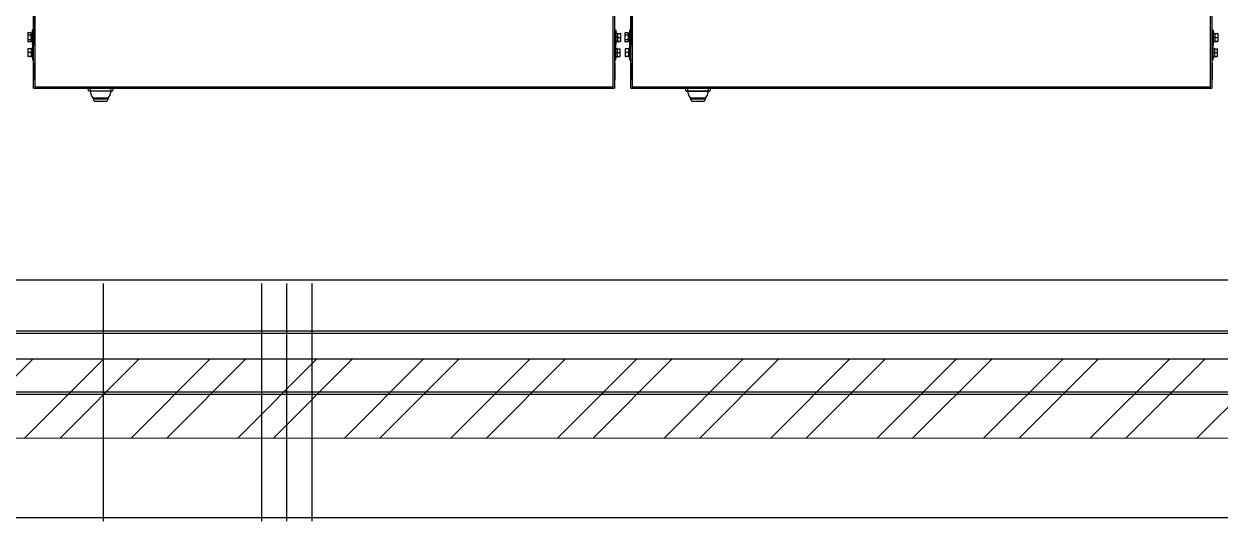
# Model space of a CAD drawing. Header units: millimetres. Extents: x 32496 to 166256, y 3504 to 23939.
# Drawn here: x 92800 to 94311, y 6113 to 6741 of the extents above; entities that cross this region are included whole.
import ezdxf

# ---------------------------------------------------------------- set-up
doc = ezdxf.new("R2010")
doc.units = ezdxf.units.MM
doc.linetypes.add('DASHED2', pattern=[9.525, 6.35, -3.175])
doc.layers.get('0').update_dxf_attribs({"lineweight": 35})
for name, color, linetype in [('2401-01144-S-M6-16HWM_1_0', 7, 'Continuous'), ('4215-19366_1_1_0', 7, 'Continuous'), ('4215-19374_1_1_0', 7, 'Continuous'), ('4215-23304_2_1_1_0', 7, 'Continuous'), ('PRT0001_1_1_1_1_1_1_0', 7, 'Continuous'), ('PRT0007_1_1_1_1_1_1_0', 7, 'Continuous'), ('PRT0023_1_1_1_1_1_1_0', 7, 'Continuous'), ('S04S0230_0', 7, 'Continuous')]:
    doc.layers.add(name, color=color, linetype=linetype)

# ---------------------------------------------------------------- blocks, each defined once
blk = doc.blocks.new('etryt5rte')
at = {"color": 2, "lineweight": -3}
for p, q in [((64002.7, -55957.5), (75894.6, -55957.5)), ((63902.7, -56057.5), (75994.7, -56055.2)), ((63802.7, -56157.5), (76094.7, -56155.2)), ((63702.7, -56257.5), (66452.9, -56257.5))]:
    blk.add_line(p, q, dxfattribs=at)
at = {"color": 2, "linetype": 'DASHED2', "lineweight": 30, "ltscale": 450.578225}
for p, q in [((64802.7, -55962.1), (64802.7, -56262.1)), ((65002.7, -55962.1), (65002.7, -56262.1)), ((65034.7, -55962.1), (65034.7, -56262.1)), ((65066.7, -55962.1), (65066.7, -56262.1))]:
    blk.add_line(p, q, dxfattribs=at)
at = {"color": 2}
for p, q in [((64613.7, -56157.4), (64713.7, -56057.4)), ((64703.5, -56157.3), (64803.5, -56057.3)), ((64748.4, -56157.3), (64848.4, -56057.3)), ((64838.2, -56157.3), (64938.2, -56057.3)), ((64883.1, -56157.3), (64983.2, -56057.3)), ((64973, -56157.3), (65073, -56057.3)), ((65017.9, -56157.3), (65117.9, -56057.3)), ((65107.7, -56157.3), (65207.7, -56057.3)), ((65152.6, -56157.3), (65252.6, -56057.3)), ((65242.4, -56157.2), (65342.4, -56057.2)), ((65287.3, -56157.2), (65387.3, -56057.2)), ((65377.2, -56157.2), (65477.2, -56057.2)), ((65422.1, -56157.2), (65522.1, -56057.2)), ((65511.9, -56157.2), (65611.9, -56057.2)), ((65556.8, -56157.2), (65656.8, -56057.2)), ((65646.6, -56157.2), (65746.6, -56057.2)), ((65691.5, -56157.2), (65791.5, -56057.1)), ((65781.3, -56157.1), (65881.3, -56057.1)), ((65826.3, -56157.1), (65926.3, -56057.1)), ((65916.1, -56157.1), (66016.1, -56057.1)), ((65961, -56157.1), (66061, -56057.1)), ((66050.8, -56157.1), (66150.8, -56057.1)), ((66095.7, -56157.1), (66195.7, -56057.1)), ((66185.5, -56157.1), (66285.5, -56057.1))]:
    blk.add_line(p, q, dxfattribs=at)
blk = doc.blocks.new('gtrytrgtrr')
at = {"layer": '2401-01144-S-M6-16HWM_1_0', "color": 7, "linetype": 'Continuous'}
for p, q in [((61027.4, -74346.6), (61027.7, -74346.3)), ((61027.4, -74346.6), (61027.4, -74357.5)), ((61027.7, -74346.3), (61027.7, -74346.3)), ((61031.1, -74346.3), (61027.7, -74346.3)), ((61031.1, -74349.2), (61027.7, -74349.2)), ((61031.1, -74354.9), (61027.7, -74354.9)), ((61031.4, -74346.6), (61031.1, -74346.3)), ((61031.4, -74346.6), (61031.4, -74357.5)), ((61033, -74346.7), (61031.4, -74346.7)), ((61033, -74343), (61033, -74361)), ((61034.6, -74343), (61033, -74343)), ((61769.6, -74343), (61771.2, -74343)), ((61771.2, -74361), (61771.2, -74343)), ((61771.2, -74346.7), (61772.8, -74346.7)), ((61772.8, -74346.7), (61772.8, -74357.4)), ((61773.1, -74347), (61776.5, -74347)), ((61773.1, -74352), (61776.5, -74352)), ((61776.8, -74347), (61776.8, -74357.1)), ((61782.4, -74346.6), (61782.7, -74346.3)), ((61782.4, -74346.6), (61782.4, -74357.5)), ((61782.7, -74346.3), (61782.7, -74346.3)), ((61786.1, -74346.3), (61782.7, -74346.3)), ((61786.1, -74349.2), (61782.7, -74349.2)), ((61786.1, -74354.9), (61782.7, -74354.9)), ((61786.4, -74346.6), (61786.1, -74346.3)), ((61786.4, -74346.6), (61786.4, -74357.5)), ((61788, -74346.7), (61786.4, -74346.7)), ((61788, -74343), (61788, -74361)), ((61789.6, -74343), (61788, -74343)), ((62524.6, -74343), (62526.2, -74343)), ((62526.2, -74361), (62526.2, -74343)), ((62526.2, -74346.7), (62527.8, -74346.7)), ((62527.8, -74346.7), (62527.8, -74357.4)), ((62528.1, -74347), (62531.5, -74347)), ((62528.1, -74352), (62531.5, -74352)), ((62531.8, -74347), (62531.8, -74357.1)), ((61027.4, -74357.5), (61027.7, -74357.8)), ((61031.1, -74357.8), (61027.7, -74357.8)), ((61027.7, -74366.3), (61027.7, -74376.3)), ((61031.4, -74366.3), (61028, -74366.3)), ((61031.4, -74357.5), (61031.1, -74357.8)), ((61033, -74357.4), (61031.4, -74357.4)), ((61031.7, -74365.9), (61031.7, -74376.6)), ((61033.3, -74365.9), (61031.7, -74365.9)), ((61034.6, -74361), (61033, -74361)), ((61033.3, -74362.3), (61033.3, -74380.3)), ((61034.9, -74362.3), (61033.3, -74362.3)), ((61769.3, -74362.3), (61770.9, -74362.3)), ((61769.6, -74361), (61771.2, -74361)), ((61770.9, -74380.3), (61770.9, -74362.3)), ((61770.9, -74365.9), (61772.5, -74365.9)), ((61771.2, -74357.4), (61772.8, -74357.4)), ((61772.5, -74365.9), (61772.5, -74376.6)), ((61772.5, -74366.3), (61776.5, -74366.3)), ((61773.1, -74357), (61776.5, -74357)), ((61773.1, -74357.1), (61776.5, -74357.1)), ((61776.5, -74376.3), (61776.5, -74366.3)), ((61782.4, -74357.5), (61782.7, -74357.8)), ((61786.1, -74357.8), (61782.7, -74357.8)), ((61782.7, -74366.3), (61782.7, -74376.3)), ((61786.4, -74366.3), (61783, -74366.3)), ((61786.4, -74357.5), (61786.1, -74357.8)), ((61788, -74357.4), (61786.4, -74357.4)), ((61786.7, -74365.9), (61786.7, -74376.6)), ((61788.3, -74365.9), (61786.7, -74365.9)), ((61789.6, -74361), (61788, -74361)), ((61788.3, -74362.3), (61788.3, -74380.3)), ((61789.9, -74362.3), (61788.3, -74362.3)), ((62524.3, -74362.3), (62525.9, -74362.3)), ((62524.6, -74361), (62526.2, -74361)), ((62525.9, -74380.3), (62525.9, -74362.3)), ((62525.9, -74365.9), (62527.5, -74365.9)), ((62526.2, -74357.4), (62527.8, -74357.4)), ((62527.5, -74365.9), (62527.5, -74376.6)), ((62527.5, -74366.3), (62531.5, -74366.3)), ((62528.1, -74357), (62531.5, -74357)), ((62528.1, -74357.1), (62531.5, -74357.1)), ((62531.5, -74376.3), (62531.5, -74366.3)), ((61031.4, -74371.2), (61028, -74371.2)), ((61031.4, -74376.3), (61028, -74376.3)), ((61031.4, -74376.3), (61028, -74376.3)), ((61033.3, -74376.6), (61031.7, -74376.6)), ((61034.9, -74380.3), (61033.3, -74380.3)), ((61769.3, -74380.3), (61770.9, -74380.3)), ((61770.9, -74376.6), (61772.5, -74376.6)), ((61772.5, -74376.3), (61776.5, -74376.3)), ((61772.8, -74371.3), (61776.2, -74371.3)), ((61786.4, -74371.2), (61783, -74371.2)), ((61786.4, -74376.3), (61783, -74376.3)), ((61786.4, -74376.3), (61783, -74376.3)), ((61788.3, -74376.6), (61786.7, -74376.6)), ((61789.9, -74380.3), (61788.3, -74380.3)), ((62524.3, -74380.3), (62525.9, -74380.3)), ((62525.9, -74376.6), (62527.5, -74376.6)), ((62527.5, -74376.3), (62531.5, -74376.3)), ((62527.8, -74371.3), (62531.2, -74371.3))]:
    blk.add_line(p, q, dxfattribs=at)
for centre, start, end in [((61030.1, -74348.8), 140.5026, 140.8681), ((61028.6, -74348.8), 39.1319, 39.4968), ((61785.1, -74348.8), 140.5026, 140.8681), ((61783.6, -74348.8), 39.1319, 39.4968)]:
    blk.add_arc(centre, 3.56, start, end, dxfattribs=at)
for points, knots in [([(61027.7, -74346.3), (61027.6, -74346.3), (61027.5, -74346.4), (61027.4, -74346.5), (61027.4, -74346.6)], [0, 0, 0, 0, 0.255039, 1, 1, 1, 1]), ([(61027.4, -74348.8), (61027.4, -74348.9), (61027.5, -74349), (61027.6, -74349.1), (61027.7, -74349.2)], [0, 0, 0, 0, 0.24456, 1, 1, 1, 1]), ([(61027.7, -74354.9), (61027.6, -74355), (61027.5, -74355.1), (61027.4, -74355.2), (61027.4, -74355.3)], [0, 0, 0, 0, 0.255355, 1, 1, 1, 1]), ([(61031.1, -74346.3), (61031.1, -74346.3), (61031.2, -74346.4), (61031.3, -74346.5), (61031.3, -74346.6)], [0, 0, 0, 0, 0.255039, 1, 1, 1, 1]), ([(61031.4, -74348.8), (61031.3, -74348.9), (61031.2, -74349), (61031.1, -74349.1), (61031.1, -74349.2)], [0, 0, 0, 0, 0.24456, 1, 1, 1, 1]), ([(61031.1, -74354.9), (61031.1, -74355), (61031.2, -74355.1), (61031.3, -74355.2), (61031.4, -74355.3)], [0, 0, 0, 0, 0.255354, 1, 1, 1, 1]), ([(61773.1, -74347), (61773, -74347), (61772.9, -74347), (61772.8, -74347), (61772.8, -74347)], [0, 0, 0, 0, 0.265501, 1, 1, 1, 1]), ([(61772.8, -74347.6), (61772.8, -74347.5), (61772.9, -74347.3), (61773, -74347.1), (61773.1, -74347)], [0, 0, 0, 0, 0.249101, 1, 1, 1, 1]), ([(61773.1, -74352), (61773, -74351.9), (61772.9, -74351.7), (61772.8, -74351.5), (61772.8, -74351.4)], [0, 0, 0, 0, 0.250932, 1, 1, 1, 1]), ([(61772.8, -74352.5), (61772.8, -74352.5), (61772.9, -74352.3), (61773, -74352.1), (61773.1, -74352)], [0, 0, 0, 0, 0.249211, 1, 1, 1, 1]), ([(61776.5, -74347), (61776.5, -74347), (61776.6, -74347), (61776.7, -74347), (61776.8, -74347)], [0, 0, 0, 0, 0.265502, 1, 1, 1, 1]), ([(61776.8, -74347.6), (61776.7, -74347.5), (61776.6, -74347.3), (61776.5, -74347.1), (61776.5, -74347)], [0, 0, 0, 0, 0.249101, 1, 1, 1, 1]), ([(61776.5, -74352), (61776.5, -74351.9), (61776.6, -74351.7), (61776.7, -74351.5), (61776.8, -74351.4)], [0, 0, 0, 0, 0.250932, 1, 1, 1, 1]), ([(61776.8, -74352.5), (61776.7, -74352.5), (61776.6, -74352.3), (61776.5, -74352.1), (61776.5, -74352)], [0, 0, 0, 0, 0.249211, 1, 1, 1, 1]), ([(61782.7, -74346.3), (61782.6, -74346.3), (61782.5, -74346.4), (61782.4, -74346.5), (61782.4, -74346.6)], [0, 0, 0, 0, 0.255039, 1, 1, 1, 1]), ([(61782.4, -74348.8), (61782.4, -74348.9), (61782.5, -74349), (61782.6, -74349.1), (61782.7, -74349.2)], [0, 0, 0, 0, 0.24456, 1, 1, 1, 1]), ([(61782.7, -74354.9), (61782.6, -74355), (61782.5, -74355.1), (61782.4, -74355.2), (61782.4, -74355.3)], [0, 0, 0, 0, 0.255355, 1, 1, 1, 1]), ([(61786.1, -74346.3), (61786.1, -74346.3), (61786.2, -74346.4), (61786.3, -74346.5), (61786.3, -74346.6)], [0, 0, 0, 0, 0.255039, 1, 1, 1, 1]), ([(61786.4, -74348.8), (61786.3, -74348.9), (61786.2, -74349), (61786.1, -74349.1), (61786.1, -74349.2)], [0, 0, 0, 0, 0.24456, 1, 1, 1, 1]), ([(61786.1, -74354.9), (61786.1, -74355), (61786.2, -74355.1), (61786.3, -74355.2), (61786.4, -74355.3)], [0, 0, 0, 0, 0.255354, 1, 1, 1, 1]), ([(62528.1, -74347), (62528, -74347), (62527.9, -74347), (62527.8, -74347), (62527.8, -74347)], [0, 0, 0, 0, 0.265501, 1, 1, 1, 1]), ([(62527.8, -74347.6), (62527.8, -74347.5), (62527.9, -74347.3), (62528, -74347.1), (62528.1, -74347)], [0, 0, 0, 0, 0.249101, 1, 1, 1, 1]), ([(62528.1, -74352), (62528, -74351.9), (62527.9, -74351.7), (62527.8, -74351.5), (62527.8, -74351.4)], [0, 0, 0, 0, 0.250932, 1, 1, 1, 1]), ([(62527.8, -74352.5), (62527.8, -74352.5), (62527.9, -74352.3), (62528, -74352.1), (62528.1, -74352)], [0, 0, 0, 0, 0.249211, 1, 1, 1, 1]), ([(62531.5, -74347), (62531.5, -74347), (62531.6, -74347), (62531.7, -74347), (62531.8, -74347)], [0, 0, 0, 0, 0.265502, 1, 1, 1, 1]), ([(62531.8, -74347.6), (62531.7, -74347.5), (62531.6, -74347.3), (62531.5, -74347.1), (62531.5, -74347)], [0, 0, 0, 0, 0.249101, 1, 1, 1, 1]), ([(62531.5, -74352), (62531.5, -74351.9), (62531.6, -74351.7), (62531.7, -74351.5), (62531.8, -74351.4)], [0, 0, 0, 0, 0.250932, 1, 1, 1, 1]), ([(62531.8, -74352.5), (62531.7, -74352.5), (62531.6, -74352.3), (62531.5, -74352.1), (62531.5, -74352)], [0, 0, 0, 0, 0.249211, 1, 1, 1, 1]), ([(61027.4, -74357.5), (61027.4, -74357.5), (61027.5, -74357.6), (61027.6, -74357.7), (61027.7, -74357.8)], [0, 0, 0, 0, 0.244562, 1, 1, 1, 1]), ([(61027.7, -74366.3), (61027.7, -74366.3), (61027.8, -74366.3), (61027.9, -74366.3), (61028, -74366.3)], [0, 0, 0, 0, 0.23369, 1, 1, 1, 1]), ([(61028, -74366.3), (61027.9, -74366.3), (61027.8, -74366.5), (61027.7, -74366.7), (61027.7, -74366.8)], [0, 0, 0, 0, 0.250911, 1, 1, 1, 1]), ([(61031.4, -74357.5), (61031.3, -74357.5), (61031.2, -74357.6), (61031.1, -74357.7), (61031.1, -74357.8)], [0, 0, 0, 0, 0.244562, 1, 1, 1, 1]), ([(61031.7, -74366.3), (61031.6, -74366.3), (61031.5, -74366.3), (61031.4, -74366.3), (61031.4, -74366.3)], [0, 0, 0, 0, 0.23369, 1, 1, 1, 1]), ([(61031.4, -74366.3), (61031.4, -74366.3), (61031.5, -74366.5), (61031.6, -74366.7), (61031.7, -74366.8)], [0, 0, 0, 0, 0.25091, 1, 1, 1, 1]), ([(61772.5, -74366.9), (61772.5, -74366.8), (61772.6, -74366.6), (61772.7, -74366.4), (61772.8, -74366.3)], [0, 0, 0, 0, 0.249157, 1, 1, 1, 1]), ([(61773.1, -74357), (61773, -74357), (61772.9, -74356.8), (61772.8, -74356.6), (61772.8, -74356.4)], [0, 0, 0, 0, 0.250824, 1, 1, 1, 1]), ([(61772.8, -74357), (61772.8, -74357), (61772.9, -74357), (61773, -74357), (61773.1, -74357)], [0, 0, 0, 0, 0.233702, 1, 1, 1, 1]), ([(61773.1, -74357.1), (61773, -74357.1), (61772.9, -74357.1), (61772.8, -74357.1), (61772.8, -74357.1)], [0, 0, 0, 0, 0.265501, 1, 1, 1, 1]), ([(61776.5, -74366.9), (61776.4, -74366.8), (61776.3, -74366.6), (61776.2, -74366.4), (61776.2, -74366.3)], [0, 0, 0, 0, 0.249157, 1, 1, 1, 1]), ([(61776.5, -74357), (61776.5, -74357), (61776.6, -74356.8), (61776.7, -74356.6), (61776.8, -74356.4)], [0, 0, 0, 0, 0.250825, 1, 1, 1, 1]), ([(61776.8, -74357), (61776.7, -74357), (61776.6, -74357), (61776.5, -74357), (61776.5, -74357)], [0, 0, 0, 0, 0.233703, 1, 1, 1, 1]), ([(61776.5, -74357.1), (61776.5, -74357.1), (61776.6, -74357.1), (61776.7, -74357.1), (61776.8, -74357.1)], [0, 0, 0, 0, 0.265502, 1, 1, 1, 1]), ([(61782.4, -74357.5), (61782.4, -74357.5), (61782.5, -74357.6), (61782.6, -74357.7), (61782.7, -74357.8)], [0, 0, 0, 0, 0.244562, 1, 1, 1, 1]), ([(61782.7, -74366.3), (61782.7, -74366.3), (61782.8, -74366.3), (61782.9, -74366.3), (61783, -74366.3)], [0, 0, 0, 0, 0.23369, 1, 1, 1, 1]), ([(61783, -74366.3), (61782.9, -74366.3), (61782.8, -74366.5), (61782.7, -74366.7), (61782.7, -74366.8)], [0, 0, 0, 0, 0.250911, 1, 1, 1, 1]), ([(61786.4, -74357.5), (61786.3, -74357.5), (61786.2, -74357.6), (61786.1, -74357.7), (61786.1, -74357.8)], [0, 0, 0, 0, 0.244562, 1, 1, 1, 1]), ([(61786.7, -74366.3), (61786.6, -74366.3), (61786.5, -74366.3), (61786.4, -74366.3), (61786.4, -74366.3)], [0, 0, 0, 0, 0.23369, 1, 1, 1, 1]), ([(61786.4, -74366.3), (61786.4, -74366.3), (61786.5, -74366.5), (61786.6, -74366.7), (61786.7, -74366.8)], [0, 0, 0, 0, 0.25091, 1, 1, 1, 1]), ([(62527.5, -74366.9), (62527.5, -74366.8), (62527.6, -74366.6), (62527.7, -74366.4), (62527.8, -74366.3)], [0, 0, 0, 0, 0.249157, 1, 1, 1, 1]), ([(62528.1, -74357), (62528, -74357), (62527.9, -74356.8), (62527.8, -74356.6), (62527.8, -74356.4)], [0, 0, 0, 0, 0.250824, 1, 1, 1, 1]), ([(62527.8, -74357), (62527.8, -74357), (62527.9, -74357), (62528, -74357), (62528.1, -74357)], [0, 0, 0, 0, 0.233702, 1, 1, 1, 1]), ([(62528.1, -74357.1), (62528, -74357.1), (62527.9, -74357.1), (62527.8, -74357.1), (62527.8, -74357.1)], [0, 0, 0, 0, 0.265501, 1, 1, 1, 1]), ([(62531.5, -74366.9), (62531.4, -74366.8), (62531.3, -74366.6), (62531.2, -74366.4), (62531.2, -74366.3)], [0, 0, 0, 0, 0.249157, 1, 1, 1, 1]), ([(62531.5, -74357), (62531.5, -74357), (62531.6, -74356.8), (62531.7, -74356.6), (62531.8, -74356.4)], [0, 0, 0, 0, 0.250825, 1, 1, 1, 1]), ([(62531.8, -74357), (62531.7, -74357), (62531.6, -74357), (62531.5, -74357), (62531.5, -74357)], [0, 0, 0, 0, 0.233703, 1, 1, 1, 1]), ([(62531.5, -74357.1), (62531.5, -74357.1), (62531.6, -74357.1), (62531.7, -74357.1), (62531.8, -74357.1)], [0, 0, 0, 0, 0.265502, 1, 1, 1, 1]), ([(61027.7, -74370.7), (61027.7, -74370.7), (61027.8, -74370.9), (61027.9, -74371.1), (61028, -74371.2)], [0, 0, 0, 0, 0.249123, 1, 1, 1, 1]), ([(61028, -74371.2), (61027.9, -74371.3), (61027.8, -74371.5), (61027.7, -74371.7), (61027.7, -74371.8)], [0, 0, 0, 0, 0.250845, 1, 1, 1, 1]), ([(61027.7, -74375.7), (61027.7, -74375.7), (61027.8, -74375.9), (61027.9, -74376.1), (61028, -74376.3)], [0, 0, 0, 0, 0.24919, 1, 1, 1, 1]), ([(61027.7, -74376.3), (61027.7, -74376.3), (61027.8, -74376.3), (61027.9, -74376.3), (61028, -74376.3)], [0, 0, 0, 0, 0.23369, 1, 1, 1, 1]), ([(61028, -74376.3), (61027.9, -74376.3), (61027.8, -74376.3), (61027.7, -74376.3), (61027.7, -74376.3)], [0, 0, 0, 0, 0.265514, 1, 1, 1, 1]), ([(61031.7, -74370.7), (61031.6, -74370.7), (61031.5, -74370.9), (61031.4, -74371.1), (61031.4, -74371.2)], [0, 0, 0, 0, 0.249123, 1, 1, 1, 1]), ([(61031.4, -74371.2), (61031.4, -74371.3), (61031.5, -74371.5), (61031.6, -74371.7), (61031.7, -74371.8)], [0, 0, 0, 0, 0.250844, 1, 1, 1, 1]), ([(61031.7, -74375.7), (61031.6, -74375.7), (61031.5, -74375.9), (61031.4, -74376.1), (61031.4, -74376.3)], [0, 0, 0, 0, 0.24919, 1, 1, 1, 1]), ([(61031.7, -74376.3), (61031.6, -74376.3), (61031.5, -74376.3), (61031.4, -74376.3), (61031.4, -74376.3)], [0, 0, 0, 0, 0.23369, 1, 1, 1, 1]), ([(61031.4, -74376.3), (61031.4, -74376.3), (61031.5, -74376.3), (61031.6, -74376.3), (61031.7, -74376.3)], [0, 0, 0, 0, 0.265512, 1, 1, 1, 1]), ([(61772.8, -74371.3), (61772.7, -74371.2), (61772.6, -74371.1), (61772.5, -74370.9), (61772.5, -74370.7)], [0, 0, 0, 0, 0.250877, 1, 1, 1, 1]), ([(61772.5, -74371.9), (61772.5, -74371.8), (61772.6, -74371.6), (61772.7, -74371.4), (61772.8, -74371.3)], [0, 0, 0, 0, 0.249157, 1, 1, 1, 1]), ([(61772.8, -74376.3), (61772.7, -74376.2), (61772.6, -74376.1), (61772.5, -74375.9), (61772.5, -74375.7)], [0, 0, 0, 0, 0.250877, 1, 1, 1, 1]), ([(61776.2, -74371.3), (61776.2, -74371.2), (61776.3, -74371.1), (61776.4, -74370.9), (61776.5, -74370.7)], [0, 0, 0, 0, 0.250877, 1, 1, 1, 1]), ([(61776.5, -74371.9), (61776.4, -74371.8), (61776.3, -74371.6), (61776.2, -74371.4), (61776.2, -74371.3)], [0, 0, 0, 0, 0.249157, 1, 1, 1, 1]), ([(61776.2, -74376.3), (61776.2, -74376.2), (61776.3, -74376.1), (61776.4, -74375.9), (61776.5, -74375.7)], [0, 0, 0, 0, 0.250877, 1, 1, 1, 1]), ([(61782.7, -74370.7), (61782.7, -74370.7), (61782.8, -74370.9), (61782.9, -74371.1), (61783, -74371.2)], [0, 0, 0, 0, 0.249123, 1, 1, 1, 1]), ([(61783, -74371.2), (61782.9, -74371.3), (61782.8, -74371.5), (61782.7, -74371.7), (61782.7, -74371.8)], [0, 0, 0, 0, 0.250845, 1, 1, 1, 1]), ([(61782.7, -74375.7), (61782.7, -74375.7), (61782.8, -74375.9), (61782.9, -74376.1), (61783, -74376.3)], [0, 0, 0, 0, 0.24919, 1, 1, 1, 1]), ([(61782.7, -74376.3), (61782.7, -74376.3), (61782.8, -74376.3), (61782.9, -74376.3), (61783, -74376.3)], [0, 0, 0, 0, 0.23369, 1, 1, 1, 1]), ([(61783, -74376.3), (61782.9, -74376.3), (61782.8, -74376.3), (61782.7, -74376.3), (61782.7, -74376.3)], [0, 0, 0, 0, 0.265514, 1, 1, 1, 1]), ([(61786.7, -74370.7), (61786.6, -74370.7), (61786.5, -74370.9), (61786.4, -74371.1), (61786.4, -74371.2)], [0, 0, 0, 0, 0.249123, 1, 1, 1, 1]), ([(61786.4, -74371.2), (61786.4, -74371.3), (61786.5, -74371.5), (61786.6, -74371.7), (61786.7, -74371.8)], [0, 0, 0, 0, 0.250844, 1, 1, 1, 1]), ([(61786.7, -74375.7), (61786.6, -74375.7), (61786.5, -74375.9), (61786.4, -74376.1), (61786.4, -74376.3)], [0, 0, 0, 0, 0.24919, 1, 1, 1, 1]), ([(61786.7, -74376.3), (61786.6, -74376.3), (61786.5, -74376.3), (61786.4, -74376.3), (61786.4, -74376.3)], [0, 0, 0, 0, 0.23369, 1, 1, 1, 1]), ([(61786.4, -74376.3), (61786.4, -74376.3), (61786.5, -74376.3), (61786.6, -74376.3), (61786.7, -74376.3)], [0, 0, 0, 0, 0.265512, 1, 1, 1, 1]), ([(62527.8, -74371.3), (62527.7, -74371.2), (62527.6, -74371.1), (62527.5, -74370.9), (62527.5, -74370.7)], [0, 0, 0, 0, 0.250877, 1, 1, 1, 1]), ([(62527.5, -74371.9), (62527.5, -74371.8), (62527.6, -74371.6), (62527.7, -74371.4), (62527.8, -74371.3)], [0, 0, 0, 0, 0.249157, 1, 1, 1, 1]), ([(62527.8, -74376.3), (62527.7, -74376.2), (62527.6, -74376.1), (62527.5, -74375.9), (62527.5, -74375.7)], [0, 0, 0, 0, 0.250877, 1, 1, 1, 1]), ([(62531.2, -74371.3), (62531.2, -74371.2), (62531.3, -74371.1), (62531.4, -74370.9), (62531.5, -74370.7)], [0, 0, 0, 0, 0.250877, 1, 1, 1, 1]), ([(62531.5, -74371.9), (62531.4, -74371.8), (62531.3, -74371.6), (62531.2, -74371.4), (62531.2, -74371.3)], [0, 0, 0, 0, 0.249157, 1, 1, 1, 1]), ([(62531.2, -74376.3), (62531.2, -74376.2), (62531.3, -74376.1), (62531.4, -74375.9), (62531.5, -74375.7)], [0, 0, 0, 0, 0.250877, 1, 1, 1, 1])]:
    blk.add_open_spline(points, degree=3, knots=knots, dxfattribs=at)
for points in [[(61027.7, -74349.2), (61027.6, -74349.4), (61027.5, -74349.6), (61027.4, -74349.8)], [(61027.4, -74354.3), (61027.5, -74354.5), (61027.6, -74354.7), (61027.7, -74354.9)], [(61031.1, -74349.2), (61031.2, -74349.4), (61031.3, -74349.6), (61031.4, -74349.8)], [(61031.4, -74354.3), (61031.3, -74354.5), (61031.2, -74354.7), (61031.1, -74354.9)], [(61782.7, -74349.2), (61782.6, -74349.4), (61782.5, -74349.6), (61782.4, -74349.8)], [(61782.4, -74354.3), (61782.5, -74354.5), (61782.6, -74354.7), (61782.7, -74354.9)], [(61786.1, -74349.2), (61786.2, -74349.4), (61786.3, -74349.6), (61786.4, -74349.8)], [(61786.4, -74354.3), (61786.3, -74354.5), (61786.2, -74354.7), (61786.1, -74354.9)]]:
    blk.add_open_spline(points, degree=3, dxfattribs=at)
at = {"layer": '4215-19366_1_1_0', "color": 7, "linetype": 'Continuous'}
for p, q in [((61034.6, -74294.3), (61034.6, -74362.3)), ((61769.6, -74362.3), (61769.6, -74294.3)), ((61789.6, -74294.3), (61789.6, -74362.3)), ((62524.6, -74362.3), (62524.6, -74294.3)), ((61034.6, -74380.3), (61034.6, -74381.3)), ((61034.9, -74381.3), (61034.6, -74381.3)), ((61769.6, -74381.3), (61769.3, -74381.3)), ((61769.6, -74381.3), (61769.6, -74380.3)), ((61789.6, -74380.3), (61789.6, -74381.3)), ((61789.9, -74381.3), (61789.6, -74381.3)), ((62524.6, -74381.3), (62524.3, -74381.3)), ((62524.6, -74381.3), (62524.6, -74380.3))]:
    blk.add_line(p, q, dxfattribs=at)
at = {"layer": '4215-19374_1_1_0', "color": 7, "linetype": 'Continuous'}
for p, q in [((61034.6, -74384.3), (61034.6, -74405.3)), ((61034.6, -74384.3), (61034.9, -74384.3)), ((61769.3, -74384.3), (61769.6, -74384.3)), ((61769.6, -74384.3), (61769.6, -74405.3)), ((61789.6, -74384.3), (61789.6, -74405.3)), ((61789.6, -74384.3), (61789.9, -74384.3)), ((62524.3, -74384.3), (62524.6, -74384.3)), ((62524.6, -74384.3), (62524.6, -74405.3)), ((61034.9, -74405.3), (61034.6, -74405.3)), ((61769.6, -74405.3), (61769.3, -74405.3)), ((61789.9, -74405.3), (61789.6, -74405.3)), ((62524.6, -74405.3), (62524.3, -74405.3))]:
    blk.add_line(p, q, dxfattribs=at)
at = {"layer": '4215-19374_1_1_0', "color": 9, "linetype": 'Continuous'}
for p, q in [((61034.9, -74385.5), (61034.6, -74385.5)), ((61769.6, -74385.5), (61769.3, -74385.5)), ((61789.9, -74385.5), (61789.6, -74385.5)), ((62524.6, -74385.5), (62524.3, -74385.5))]:
    blk.add_line(p, q, dxfattribs=at)
at = {"layer": '4215-19374_1_1_0', "color": 7, "linetype": 'Continuous'}
for centre, start, end in [((61036.6, -74404.3), 210.0008, 211.6001), ((61767.6, -74404.3), 328.4, 329.9992), ((61791.6, -74404.3), 210.0008, 211.6001), ((62522.6, -74404.3), 328.4, 329.9992)]:
    blk.add_arc(centre, 2, start, end, dxfattribs=at)
at = {"layer": '4215-23304_2_1_1_0', "color": 7, "linetype": 'Continuous'}
for p, q in [((61034.9, -74416), (61034.9, -73094.5)), ((61769.3, -73094.5), (61769.3, -74416)), ((61789.9, -74416), (61789.9, -73094.5)), ((62524.3, -73094.5), (62524.3, -74416)), ((61036.6, -74414.3), (61036.6, -74416)), ((61767.6, -74416), (61767.6, -74414.3)), ((61791.6, -74414.3), (61791.6, -74416)), ((62522.6, -74416), (62522.6, -74414.3)), ((61034.9, -74416), (61769.3, -74416)), ((61789.9, -74416), (62524.3, -74416))]:
    blk.add_line(p, q, dxfattribs=at)
at = {"layer": '4215-23304_2_1_1_0', "color": 9, "linetype": 'Continuous'}
for p, q in [((61036.6, -73096.2), (61036.6, -74414.3)), ((61767.6, -74414.3), (61767.6, -73096.2)), ((61791.6, -73096.2), (61791.6, -74414.3)), ((62522.6, -74414.3), (62522.6, -73096.2)), ((61036.6, -74414.3), (61767.6, -74414.3)), ((61791.6, -74414.3), (62522.6, -74414.3))]:
    blk.add_line(p, q, dxfattribs=at)
at = {"layer": 'PRT0001_1_1_1_1_1_1_0', "color": 7, "linetype": 'Continuous'}
for p, q in [((61104.4, -74419.4), (61103.7, -74416)), ((61134.3, -74419.8), (61104.9, -74419.8)), ((61135.6, -74416), (61134.8, -74419.4)), ((61134.8, -74419.4), (61134.8, -74419.4)), ((61859.4, -74419.4), (61858.7, -74416)), ((61859.9, -74419.8), (61889.3, -74419.8)), ((61890.6, -74416), (61889.8, -74419.4)), ((61889.8, -74419.4), (61889.8, -74419.4))]:
    blk.add_line(p, q, dxfattribs=at)
at = {"layer": 'PRT0001_1_1_1_1_1_1_0', "color": 9, "linetype": 'Continuous'}
for p, q in [((61107.4, -74419.4), (61106.5, -74416)), ((61107.4, -74419.4), (61106.5, -74416)), ((61107.4, -74419.4), (61107.4, -74419.8)), ((61107.4, -74419.4), (61131.9, -74419.4)), ((61132.7, -74416), (61131.9, -74419.4)), ((61132.7, -74416), (61131.9, -74419.4)), ((61131.9, -74419.8), (61131.9, -74419.4)), ((61862.4, -74419.4), (61861.5, -74416)), ((61862.4, -74419.4), (61861.5, -74416)), ((61862.4, -74419.4), (61862.4, -74419.8)), ((61862.4, -74419.4), (61886.9, -74419.4)), ((61887.7, -74416), (61886.9, -74419.4)), ((61887.7, -74416), (61886.9, -74419.4)), ((61886.9, -74419.8), (61886.9, -74419.4))]:
    blk.add_line(p, q, dxfattribs=at)
at = {"layer": 'PRT0001_1_1_1_1_1_1_0', "color": 7, "linetype": 'Continuous'}
for centre, start, end in [((61104.9, -74419.3), 193.0981, 270.0104), ((61134.3, -74419.3), 270.0106, 346.9351), ((61859.9, -74419.3), 193.0981, 270.0104), ((61889.3, -74419.3), 270.0106, 346.9351)]:
    blk.add_arc(centre, 0.5, start, end, dxfattribs=at)
at = {"layer": 'PRT0001_1_1_1_1_1_1_0', "color": 9, "linetype": 'Continuous'}
for points, knots in [([(61104.4, -74419.4), (61104.4, -74419.4), (61104.5, -74419.4), (61104.5, -74419.4), (61104.5, -74419.4), (61104.5, -74419.4), (61104.6, -74419.4), (61104.7, -74419.4), (61104.8, -74419.4), (61105, -74419.4), (61105.1, -74419.4), (61105.4, -74419.4), (61105.8, -74419.4), (61106.3, -74419.4), (61106.9, -74419.4), (61107.2, -74419.4), (61107.4, -74419.4)], [0, 0, 0, 0, 0.001791, 0.00573, 0.011975, 0.020551, 0.044706, 0.078058, 0.12027, 0.170976, 0.229668, 0.295749, 0.447406, 0.619787, 0.806398, 1, 1, 1, 1]), ([(61131.9, -74419.4), (61132, -74419.4), (61132.4, -74419.4), (61133, -74419.4), (61133.5, -74419.4), (61133.9, -74419.4), (61134.1, -74419.4), (61134.3, -74419.4), (61134.5, -74419.4), (61134.6, -74419.4), (61134.7, -74419.4), (61134.8, -74419.4), (61134.8, -74419.4), (61134.8, -74419.4), (61134.8, -74419.4), (61134.8, -74419.4), (61134.8, -74419.4)], [0, 0, 0, 0, 0.193603, 0.380202, 0.552553, 0.704191, 0.770274, 0.828976, 0.879694, 0.921913, 0.95527, 0.979428, 0.988004, 0.994249, 0.998192, 1, 1, 1, 1]), ([(61859.4, -74419.4), (61859.4, -74419.4), (61859.5, -74419.4), (61859.5, -74419.4), (61859.5, -74419.4), (61859.5, -74419.4), (61859.6, -74419.4), (61859.7, -74419.4), (61859.8, -74419.4), (61860, -74419.4), (61860.1, -74419.4), (61860.4, -74419.4), (61860.8, -74419.4), (61861.3, -74419.4), (61861.9, -74419.4), (61862.2, -74419.4), (61862.4, -74419.4)], [0, 0, 0, 0, 0.001791, 0.00573, 0.011975, 0.020551, 0.044706, 0.078058, 0.12027, 0.170976, 0.229668, 0.295749, 0.447406, 0.619787, 0.806398, 1, 1, 1, 1]), ([(61886.9, -74419.4), (61887, -74419.4), (61887.4, -74419.4), (61888, -74419.4), (61888.5, -74419.4), (61888.9, -74419.4), (61889.1, -74419.4), (61889.3, -74419.4), (61889.5, -74419.4), (61889.6, -74419.4), (61889.7, -74419.4), (61889.8, -74419.4), (61889.8, -74419.4), (61889.8, -74419.4), (61889.8, -74419.4), (61889.8, -74419.4), (61889.8, -74419.4)], [0, 0, 0, 0, 0.193603, 0.380202, 0.552553, 0.704191, 0.770274, 0.828976, 0.879694, 0.921913, 0.95527, 0.979428, 0.988004, 0.994249, 0.998192, 1, 1, 1, 1])]:
    blk.add_open_spline(points, degree=3, knots=knots, dxfattribs=at)
at = {"layer": 'PRT0007_1_1_1_1_1_1_0', "color": 9, "linetype": 'Continuous'}
for p, q in [((61110.4, -74428.7), (61110.2, -74428.7)), ((61110.6, -74428.7), (61110.4, -74428.7)), ((61128.9, -74428.7), (61110.6, -74428.7)), ((61129.1, -74428.7), (61128.9, -74428.7)), ((61129.1, -74428.7), (61129.1, -74428.7)), ((61865.4, -74428.7), (61865.2, -74428.7)), ((61865.6, -74428.7), (61865.4, -74428.7)), ((61883.9, -74428.7), (61865.6, -74428.7)), ((61884.1, -74428.7), (61883.9, -74428.7)), ((61884.1, -74428.7), (61884.1, -74428.7))]:
    blk.add_line(p, q, dxfattribs=at)
at = {"layer": 'PRT0007_1_1_1_1_1_1_0', "color": 7, "linetype": 'Continuous'}
for p, q in [((61128.9, -74428.8), (61110.4, -74428.8)), ((61132.5, -74419.8), (61132.5, -74421.8)), ((61132.6, -74420.2), (61132.5, -74420.1)), ((61865.4, -74428.8), (61883.9, -74428.8)), ((61887.5, -74419.8), (61887.5, -74421.8)), ((61887.6, -74420.2), (61887.5, -74420.1))]:
    blk.add_line(p, q, dxfattribs=at)
for centre, radius, start, end in [((61119.6, -74419.8), 13, 180.0075, 223.2493), ((61110.4, -74428.5), 0.3, 223.2493, 270.0106), ((61128.9, -74428.5), 0.3, 269.9973, 316.7719), ((61119.6, -74419.8), 13, 316.7719, 357.0391), ((61119.6, -74419.8), 13, 358.2248, 0.0106), ((61874.6, -74419.8), 13, 180.0075, 223.2493), ((61865.4, -74428.5), 0.3, 223.2493, 270.0106), ((61883.9, -74428.5), 0.3, 269.9973, 316.7719), ((61874.6, -74419.8), 13, 316.7719, 357.0391), ((61874.6, -74419.8), 13, 358.2248, 0.0106)]:
    blk.add_arc(centre, radius, start, end, dxfattribs=at)
at = {"layer": 'PRT0007_1_1_1_1_1_1_0', "color": 9, "linetype": 'Continuous'}
for centre, radius, start, end in [((61132.2, -74419.9), 0.464, 9.0546, 18.2972), ((61132.2, -74419.9), 0.459, 5.4032, 9.0482), ((61132.2, -74419.9), 0.451, 359.3796, 5.4121), ((61887.2, -74419.9), 0.464, 9.0546, 18.2972), ((61887.2, -74419.9), 0.459, 5.4032, 9.0482), ((61887.2, -74419.9), 0.451, 359.3796, 5.4121)]:
    blk.add_arc(centre, radius, start, end, dxfattribs=at)
at = {"layer": 'PRT0007_1_1_1_1_1_1_0', "color": 7, "linetype": 'Continuous'}
for points in [[(61132.5, -74420.1), (61132.5, -74420.1), (61132.5, -74420.1), (61132.5, -74420)], [(61887.5, -74420.1), (61887.5, -74420.1), (61887.5, -74420.1), (61887.5, -74420)]]:
    blk.add_open_spline(points, degree=3, dxfattribs=at)
for points in [[(61132.6, -74420.5), (61132.6, -74420.4), (61132.6, -74420.3), (61132.6, -74420.2), (61132.6, -74420.2)], [(61887.6, -74420.5), (61887.6, -74420.4), (61887.6, -74420.3), (61887.6, -74420.2), (61887.6, -74420.2)]]:
    blk.add_open_spline(points, degree=3, knots=[0, 0, 0, 0, 0.246999, 1, 1, 1, 1], dxfattribs=at)
at = {"layer": 'PRT0023_1_1_1_1_1_1_0', "color": 7, "linetype": 'Continuous'}
for p, q in [((61110.2, -74429.8), (61110.2, -74428.8)), ((61110.4, -74428.8), (61110.2, -74428.8)), ((61129.1, -74428.8), (61128.9, -74428.8)), ((61129.1, -74428.8), (61129.1, -74429.8)), ((61129.1, -74429.8), (61129.1, -74428.8)), ((61129.1, -74429.8), (61129.1, -74429.8)), ((61865.2, -74429.8), (61865.2, -74428.8)), ((61865.4, -74428.8), (61865.2, -74428.8)), ((61884.1, -74428.8), (61883.9, -74428.8)), ((61884.1, -74428.8), (61884.1, -74429.8)), ((61884.1, -74429.8), (61884.1, -74428.8)), ((61884.1, -74429.8), (61884.1, -74429.8)), ((61113.2, -74432.8), (61126.1, -74432.8)), ((61868.2, -74432.8), (61881.1, -74432.8))]:
    blk.add_line(p, q, dxfattribs=at)
at = {"layer": 'PRT0023_1_1_1_1_1_1_0', "color": 9, "linetype": 'Continuous'}
for p, q in [((61110.2, -74429.8), (61129.1, -74429.8)), ((61865.2, -74429.8), (61884.1, -74429.8))]:
    blk.add_line(p, q, dxfattribs=at)
at = {"layer": 'PRT0023_1_1_1_1_1_1_0', "color": 7, "linetype": 'Continuous'}
for centre, start, end in [((61113.2, -74429.8), 180.0106, 270.0106), ((61126.1, -74429.8), 270.0106, 0.0106), ((61126.1, -74429.8), 270.0106, 0.0106), ((61868.2, -74429.8), 180.0106, 270.0106), ((61881.1, -74429.8), 270.0106, 0.0106), ((61881.1, -74429.8), 270.0106, 0.0106)]:
    blk.add_arc(centre, 3, start, end, dxfattribs=at)
at = {"layer": 'S04S0230_0', "color": 7, "linetype": 'Continuous'}
for p, q in [((72186.3, -74723.3), (60350.3, -74723.3)), ((72186.3, -74803.3), (60350.3, -74803.3))]:
    blk.add_line(p, q, dxfattribs=at)
at = {"layer": 'S04S0230_0', "color": 9, "linetype": 'Continuous'}
for p, q in [((72186.3, -74726.3), (60350.3, -74726.3)), ((72186.3, -74800.3), (60344.3, -74800.3))]:
    blk.add_line(p, q, dxfattribs=at)

msp = doc.modelspace()

# ---------------------------------------------------------------- block references
for name, p in [('etryt5rte', (28096.931, 62375.365)), ('gtrytrgtrr', (31776.885, 81076.369))]:
    msp.add_blockref(name, p)

doc.saveas('drawing.dxf')
